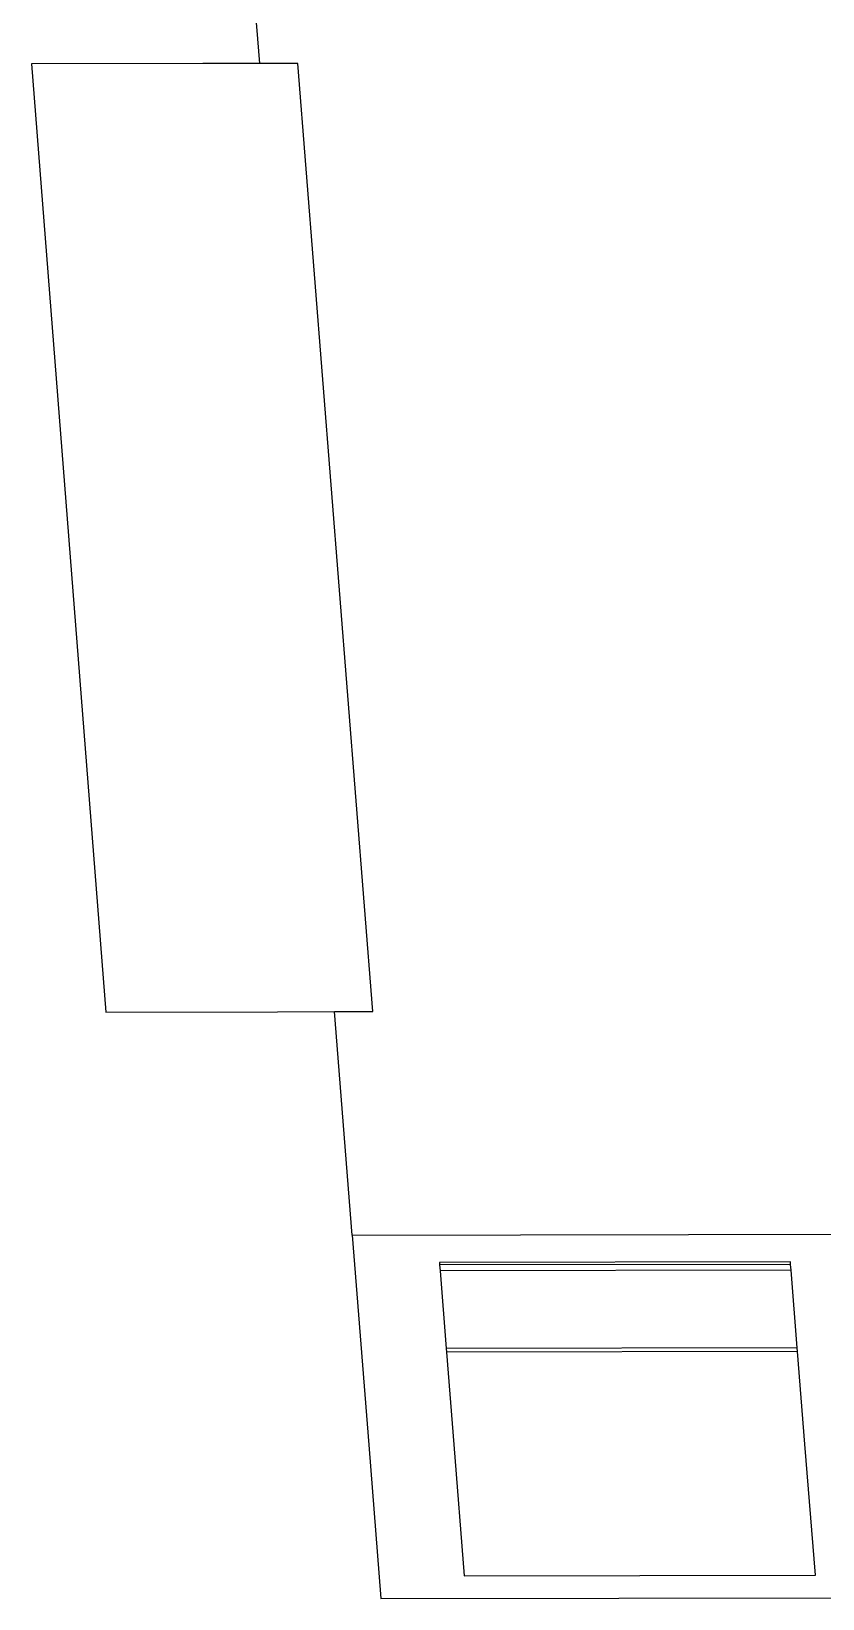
# Model space of a CAD drawing. Extents: x -83 to 83, y -28 to 43.
# Drawn here: x 19.427 to 20.744, y -1.949 to 0.659 of the extents above; entities that cross this region are included whole.
import ezdxf

# ---------------------------------------------------------------- set-up
doc = ezdxf.new("R2010")
doc.units = 0
doc.layers.get('0').update_dxf_attribs({"linetype": 'CONTINUOUS'})

msp = doc.modelspace()

# ---------------------------------------------------------------- linework, layer by layer
for p, q in [((19.8073, 0.6055), (19.7781, 0.976)), ((19.7124, 0.6054), (19.4274, 0.6048)), ((19.4274, 0.6048), (19.5511, -0.9728)), ((19.8073, 0.6055), (19.7124, 0.6054)), ((19.8707, 0.6056), (19.8073, 0.6055)), ((19.9951, -0.972), (19.8707, 0.6056)), ((19.5511, -0.9728), (19.8366, -0.9723)), ((19.8366, -0.9723), (19.9317, -0.9721)), ((19.9317, -0.9721), (19.9951, -0.972)), ((19.961, -1.344), (19.9317, -0.9721)), ((19.961, -1.344), (21.1827, -1.3419)), ((19.961, -1.344), (19.9885, -1.693)), ((20.6899, -1.3887), (20.1061, -1.3898)), ((20.1061, -1.3898), (20.1064, -1.3937)), ((20.6902, -1.3927), (20.1064, -1.3937)), ((20.1064, -1.3937), (20.1071, -1.4035)), ((20.691, -1.4025), (20.1071, -1.4035)), ((20.1071, -1.4035), (20.1174, -1.5329)), ((20.6902, -1.3927), (20.6899, -1.3887)), ((20.691, -1.4025), (20.6902, -1.3927)), ((20.7013, -1.5319), (20.691, -1.4025)), ((20.7013, -1.5319), (20.1174, -1.5329)), ((20.1174, -1.5329), (20.1178, -1.5386)), ((20.7017, -1.5376), (20.1178, -1.5386)), ((20.1178, -1.5386), (20.13, -1.6927)), ((20.7017, -1.5376), (20.7013, -1.5319)), ((20.714, -1.6917), (20.7017, -1.5376)), ((19.9885, -1.693), (20.0087, -1.949)), ((20.13, -1.6927), (20.1472, -1.911)), ((20.7314, -1.91), (20.714, -1.6917)), ((20.1472, -1.911), (20.7314, -1.91)), ((20.0087, -1.949), (24.0082, -1.942))]:
    msp.add_line(p, q)

doc.saveas('drawing.dxf')
